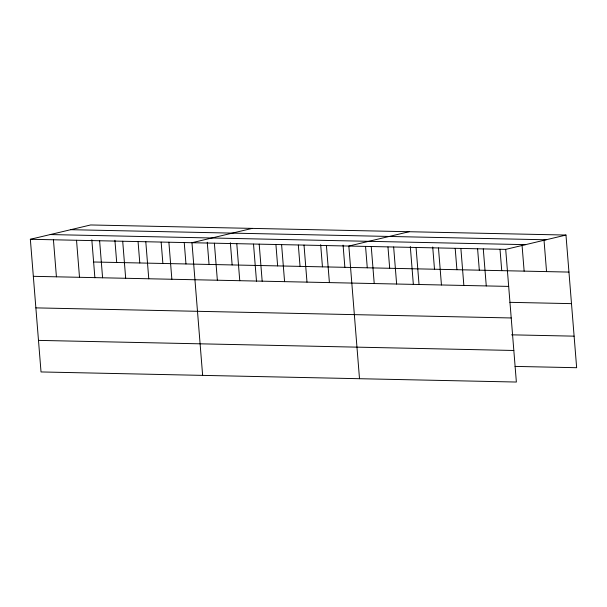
<?xml version="1.0" encoding="UTF-8"?>
<svg xmlns="http://www.w3.org/2000/svg" width="607" height="607" viewBox="0 0 607 607"><rect width="100%" height="100%" fill="white"/><g stroke="black" fill="none" stroke-linecap="round" stroke-linejoin="round"><path stroke-width="0.91" d="M565.974 235.053L505.699 249.378L516.367 382.038L41.026 371.947L30.35 239.287L90.633 224.962L565.974 235.053L576.65 367.713L515.024 366.4M252.246 228.391L191.971 242.717L202.639 375.376M409.11 231.722L348.835 246.047L359.503 378.707M70.738 229.689L546.088 239.78M50.244 234.56L525.586 244.651M30.35 239.287L505.699 249.378M93.607 261.996L568.956 272.08M33.332 276.322L508.674 286.405M509.872 302.332L571.498 303.637M35.866 307.878L511.215 317.962M511.549 334.829L574.108 336.157M38.484 340.39L513.833 350.474M544.016 240.129L546.55 271.61M522.05 245.213L524.137 271.132M500.016 249.363L501.731 270.654M483.286 248.9L486.268 285.935M477.603 248.885L479.318 270.183M460.88 248.43L463.854 285.457M455.197 248.415L456.912 269.705M438.466 247.952L441.448 284.979M432.715 247.011L434.498 269.227M416.061 247.474L419.035 284.508M410.302 246.533L413.359 284.531M393.647 247.003L396.629 284.03M387.972 246.988L389.686 268.279M371.241 246.525L374.223 283.552M365.558 246.51L367.273 267.801M343.076 245.107L344.867 267.33M326.422 245.569L329.404 282.604M320.671 244.636L322.454 266.852M304.016 245.099L306.99 282.126M298.333 245.084L300.048 266.374M281.602 244.621L284.584 281.648M275.927 244.606L277.634 265.904M259.197 244.143L262.171 281.178M253.514 244.135L256.495 281.2M236.783 243.673L239.765 280.7M230.349 242.717L232.14 264.933M214.377 243.195L217.359 280.222M207.26 242.223L209.051 264.447M184.247 242.663L185.962 263.954M168.883 242.231L171.857 279.258M161.159 242.17L162.873 263.468M145.794 241.738L148.768 278.772M138.07 241.685L139.785 262.975M122.705 241.252L125.679 278.279M114.913 240.266L116.696 262.482M99.616 240.759L102.591 277.786M91.824 239.78L94.882 277.771M76.528 240.266L79.509 277.3M53.439 239.78L56.421 276.807"/></g></svg>
